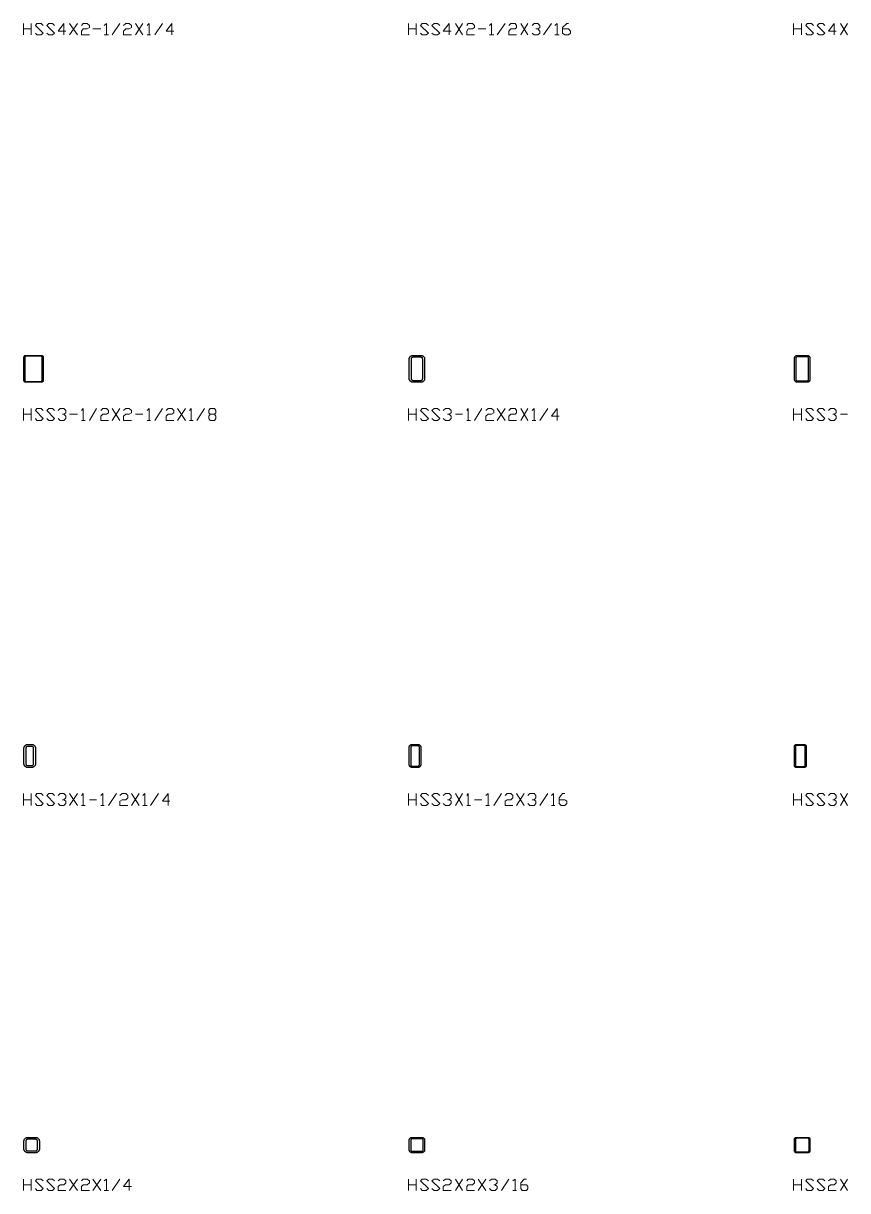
# Model space of a CAD drawing. Header units: inches. Extents: x 0 to 975, y -1305 to 34.
# Drawn here: x 749.9 to 856.9, y -1254.9 to -1103.4 of the extents above; entities that cross this region are included whole.
import ezdxf

# ---------------------------------------------------------------- set-up
doc = ezdxf.new("R2010")
doc.units = ezdxf.units.IN
doc.header["$MEASUREMENT"] = 0
doc.layers.add('AISC_STEEL', color=7, linetype='Continuous')

msp = doc.modelspace()

# ---------------------------------------------------------------- linework, layer by layer
at = {"color": 3, "lineweight": 0}
for p, q in [((749.92, -1104.88), (749.92, -1103.41)), ((749.92, -1104.14), (750.94, -1104.14)), ((750.94, -1103.41), (750.94, -1104.88)), ((755.92, -1103.41), (756.93, -1104.88)), ((755.92, -1104.88), (756.93, -1103.41)), ((758.96, -1104.14), (759.97, -1104.14)), ((761.45, -1104.88), (762.46, -1103.41)), ((764.49, -1103.41), (765.41, -1104.88)), ((764.49, -1104.88), (765.41, -1103.41)), ((766.98, -1104.88), (768, -1103.41)), ((799.9, -1104.88), (799.9, -1103.41)), ((799.9, -1104.14), (800.92, -1104.14)), ((800.92, -1103.41), (800.92, -1104.88)), ((805.99, -1103.41), (806.91, -1104.88)), ((805.99, -1104.88), (806.91, -1103.41)), ((808.94, -1104.14), (809.95, -1104.14)), ((811.43, -1104.88), (812.44, -1103.41)), ((814.47, -1103.41), (815.4, -1104.88)), ((814.47, -1104.88), (815.4, -1103.41)), ((817.42, -1104.88), (818.44, -1103.41)), ((849.88, -1104.88), (849.88, -1103.41)), ((849.88, -1104.14), (850.9, -1104.14)), ((850.9, -1103.41), (850.9, -1104.88)), ((855.97, -1103.41), (856.89, -1104.88)), ((855.97, -1104.88), (856.89, -1103.41)), ((760.43, -1104.88), (760.99, -1104.88)), ((765.97, -1104.88), (766.43, -1104.88)), ((810.42, -1104.88), (810.97, -1104.88)), ((818.9, -1104.88), (819.45, -1104.88)), ((749.92, -1154.96), (749.92, -1153.39)), ((749.92, -1154.13), (750.94, -1154.13)), ((750.94, -1153.39), (750.94, -1154.96)), ((755.92, -1154.13), (756.93, -1154.13)), ((758.5, -1154.96), (759.42, -1153.39)), ((761.45, -1153.39), (762.46, -1154.96)), ((761.45, -1154.96), (762.46, -1153.39)), ((764.49, -1154.13), (765.41, -1154.13)), ((766.98, -1154.96), (768, -1153.39)), ((769.93, -1153.39), (770.95, -1154.96)), ((769.93, -1154.96), (770.95, -1153.39)), ((772.42, -1154.96), (773.44, -1153.39)), ((799.9, -1154.96), (799.9, -1153.39)), ((799.9, -1154.13), (800.92, -1154.13)), ((800.92, -1153.39), (800.92, -1154.96)), ((805.99, -1154.13), (806.91, -1154.13)), ((808.48, -1154.96), (809.4, -1153.39)), ((811.43, -1153.39), (812.44, -1154.96)), ((811.43, -1154.96), (812.44, -1153.39)), ((814.47, -1153.39), (815.4, -1154.96)), ((814.47, -1154.96), (815.4, -1153.39)), ((816.96, -1154.96), (817.98, -1153.39)), ((849.88, -1154.96), (849.88, -1153.39)), ((849.88, -1154.13), (850.9, -1154.13)), ((850.9, -1153.39), (850.9, -1154.96)), ((855.97, -1154.13), (856.89, -1154.13)), ((757.48, -1154.96), (757.94, -1154.96)), ((765.97, -1154.96), (766.43, -1154.96)), ((771.5, -1154.96), (771.96, -1154.96)), ((807.47, -1154.96), (807.93, -1154.96)), ((815.95, -1154.96), (816.41, -1154.96)), ((749.92, -1204.94), (749.92, -1203.37)), ((749.92, -1204.2), (750.94, -1204.2)), ((750.94, -1203.37), (750.94, -1204.94)), ((755.92, -1203.37), (756.93, -1204.94)), ((755.92, -1204.94), (756.93, -1203.37)), ((758.5, -1204.2), (759.42, -1204.2)), ((760.99, -1204.94), (762, -1203.37)), ((763.94, -1203.37), (764.95, -1204.94)), ((763.94, -1204.94), (764.95, -1203.37)), ((766.43, -1204.94), (767.44, -1203.37)), ((799.9, -1204.94), (799.9, -1203.37)), ((799.9, -1204.2), (800.92, -1204.2)), ((800.92, -1203.37), (800.92, -1204.94)), ((805.99, -1203.37), (806.91, -1204.94)), ((805.99, -1204.94), (806.91, -1203.37)), ((808.48, -1204.2), (809.4, -1204.2)), ((810.97, -1204.94), (811.98, -1203.37)), ((813.92, -1203.37), (814.93, -1204.94)), ((813.92, -1204.94), (814.93, -1203.37)), ((816.96, -1204.94), (817.98, -1203.37)), ((849.88, -1204.94), (849.88, -1203.37)), ((849.88, -1204.2), (850.9, -1204.2)), ((850.9, -1203.37), (850.9, -1204.94)), ((855.97, -1203.37), (856.89, -1204.94)), ((855.97, -1204.94), (856.89, -1203.37)), ((757.48, -1204.94), (757.94, -1204.94)), ((759.97, -1204.94), (760.43, -1204.94)), ((765.41, -1204.94), (765.97, -1204.94)), ((807.47, -1204.94), (807.93, -1204.94)), ((809.95, -1204.94), (810.42, -1204.94)), ((818.44, -1204.94), (818.9, -1204.94)), ((749.92, -1254.92), (749.92, -1253.44)), ((749.92, -1254.18), (750.94, -1254.18)), ((750.94, -1253.44), (750.94, -1254.92)), ((755.92, -1253.44), (756.93, -1254.92)), ((755.92, -1254.92), (756.93, -1253.44)), ((758.96, -1253.44), (759.97, -1254.92)), ((758.96, -1254.92), (759.97, -1253.44)), ((761.45, -1254.92), (762.46, -1253.44)), ((799.9, -1254.92), (799.9, -1253.44)), ((799.9, -1254.18), (800.92, -1254.18)), ((800.92, -1253.44), (800.92, -1254.92)), ((805.99, -1253.44), (806.91, -1254.92)), ((805.99, -1254.92), (806.91, -1253.44)), ((808.94, -1253.44), (809.95, -1254.92)), ((808.94, -1254.92), (809.95, -1253.44)), ((811.98, -1254.92), (812.91, -1253.44)), ((849.88, -1254.92), (849.88, -1253.44)), ((849.88, -1254.18), (850.9, -1254.18)), ((850.9, -1253.44), (850.9, -1254.92)), ((855.97, -1253.44), (856.89, -1254.92)), ((855.97, -1254.92), (856.89, -1253.44)), ((760.43, -1254.92), (760.99, -1254.92)), ((813.46, -1254.92), (813.92, -1254.92))]:
    msp.add_line(p, q, dxfattribs=at)
for points in [[(751.49, -1104.7), (751.67, -1104.88), (752.23, -1104.88), (752.5, -1104.7), (751.49, -1103.68), (751.67, -1103.41), (752.23, -1103.41), (752.5, -1103.68)], [(752.97, -1104.7), (753.24, -1104.88), (753.7, -1104.88), (753.98, -1104.7), (752.97, -1103.68), (753.24, -1103.41), (753.7, -1103.41), (753.98, -1103.68)], [(755.45, -1104.42), (754.44, -1104.42), (755.18, -1103.41), (755.18, -1104.88)], [(757.48, -1103.68), (757.67, -1103.41), (758.22, -1103.41), (758.5, -1103.68), (758.5, -1103.96), (758.22, -1104.14), (757.67, -1104.14), (757.48, -1104.42), (757.48, -1104.88), (758.5, -1104.88)], [(760.43, -1103.68), (760.71, -1103.41), (760.71, -1104.88)], [(762.92, -1103.68), (763.2, -1103.41), (763.66, -1103.41), (763.94, -1103.68), (763.94, -1103.96), (763.66, -1104.14), (763.2, -1104.14), (762.92, -1104.42), (762.92, -1104.88), (763.94, -1104.88)], [(765.97, -1103.68), (766.24, -1103.41), (766.24, -1104.88)], [(769.47, -1104.42), (768.46, -1104.42), (769.2, -1103.41), (769.2, -1104.88)], [(801.47, -1104.7), (801.66, -1104.88), (802.21, -1104.88), (802.49, -1104.7), (801.47, -1103.68), (801.66, -1103.41), (802.21, -1103.41), (802.49, -1103.68)], [(802.95, -1104.7), (803.22, -1104.88), (803.68, -1104.88), (803.96, -1104.7), (802.95, -1103.68), (803.22, -1103.41), (803.68, -1103.41), (803.96, -1103.68)], [(805.44, -1104.42), (804.42, -1104.42), (805.16, -1103.41), (805.16, -1104.88)], [(807.47, -1103.68), (807.65, -1103.41), (808.2, -1103.41), (808.48, -1103.68), (808.48, -1103.96), (808.2, -1104.14), (807.65, -1104.14), (807.47, -1104.42), (807.47, -1104.88), (808.48, -1104.88)], [(810.42, -1103.68), (810.69, -1103.41), (810.69, -1104.88)], [(812.91, -1103.68), (813.18, -1103.41), (813.74, -1103.41), (813.92, -1103.68), (813.92, -1103.96), (813.74, -1104.14), (813.18, -1104.14), (812.91, -1104.42), (812.91, -1104.88), (813.92, -1104.88)], [(815.95, -1103.68), (816.23, -1103.41), (816.69, -1103.41), (816.96, -1103.68), (816.96, -1103.96), (816.69, -1104.14), (816.41, -1104.14)], [(816.69, -1104.14), (816.96, -1104.42), (816.96, -1104.7), (816.69, -1104.88), (816.23, -1104.88), (815.95, -1104.7)], [(818.9, -1103.68), (819.18, -1103.41), (819.18, -1104.88)], [(819.91, -1104.14), (820.65, -1104.14), (820.93, -1104.42), (820.93, -1104.7), (820.65, -1104.88), (820.19, -1104.88), (819.91, -1104.7), (819.91, -1103.96), (820.47, -1103.41), (820.65, -1103.41)], [(851.45, -1104.7), (851.64, -1104.88), (852.19, -1104.88), (852.47, -1104.7), (851.45, -1103.68), (851.64, -1103.41), (852.19, -1103.41), (852.47, -1103.68)], [(852.93, -1104.7), (853.2, -1104.88), (853.67, -1104.88), (853.94, -1104.7), (852.93, -1103.68), (853.2, -1103.41), (853.67, -1103.41), (853.94, -1103.68)], [(855.42, -1104.42), (854.4, -1104.42), (855.14, -1103.41), (855.14, -1104.88)], [(751.49, -1154.68), (751.67, -1154.96), (752.23, -1154.96), (752.5, -1154.68), (751.49, -1153.67), (751.67, -1153.39), (752.23, -1153.39), (752.5, -1153.67)], [(752.97, -1154.68), (753.24, -1154.96), (753.7, -1154.96), (753.98, -1154.68), (752.97, -1153.67), (753.24, -1153.39), (753.7, -1153.39), (753.98, -1153.67)], [(754.44, -1153.67), (754.72, -1153.39), (755.18, -1153.39), (755.45, -1153.67), (755.45, -1153.94), (755.18, -1154.13), (754.99, -1154.13)], [(755.18, -1154.13), (755.45, -1154.4), (755.45, -1154.68), (755.18, -1154.96), (754.72, -1154.96), (754.44, -1154.68)], [(757.48, -1153.67), (757.67, -1153.39), (757.67, -1154.96)], [(759.97, -1153.67), (760.25, -1153.39), (760.71, -1153.39), (760.99, -1153.67), (760.99, -1153.94), (760.71, -1154.13), (760.25, -1154.13), (759.97, -1154.4), (759.97, -1154.96), (760.99, -1154.96)], [(762.92, -1153.67), (763.2, -1153.39), (763.66, -1153.39), (763.94, -1153.67), (763.94, -1153.94), (763.66, -1154.13), (763.2, -1154.13), (762.92, -1154.4), (762.92, -1154.96), (763.94, -1154.96)], [(765.97, -1153.67), (766.24, -1153.39), (766.24, -1154.96)], [(768.46, -1153.67), (768.73, -1153.39), (769.2, -1153.39), (769.47, -1153.67), (769.47, -1153.94), (769.2, -1154.13), (768.73, -1154.13), (768.46, -1154.4), (768.46, -1154.96), (769.47, -1154.96)], [(771.5, -1153.67), (771.69, -1153.39), (771.69, -1154.96)], [(774.73, -1154.13), (774.91, -1154.4), (774.91, -1154.68), (774.73, -1154.96), (774.17, -1154.96), (773.99, -1154.68), (773.99, -1154.4), (774.17, -1154.13), (774.73, -1154.13), (774.91, -1153.94), (774.91, -1153.67), (774.73, -1153.39), (774.17, -1153.39), (773.99, -1153.67), (773.99, -1153.94), (774.17, -1154.13)], [(801.47, -1154.68), (801.66, -1154.96), (802.21, -1154.96), (802.49, -1154.68), (801.47, -1153.67), (801.66, -1153.39), (802.21, -1153.39), (802.49, -1153.67)], [(802.95, -1154.68), (803.22, -1154.96), (803.68, -1154.96), (803.96, -1154.68), (802.95, -1153.67), (803.22, -1153.39), (803.68, -1153.39), (803.96, -1153.67)], [(804.42, -1153.67), (804.7, -1153.39), (805.16, -1153.39), (805.44, -1153.67), (805.44, -1153.94), (805.16, -1154.13), (804.98, -1154.13)], [(805.16, -1154.13), (805.44, -1154.4), (805.44, -1154.68), (805.16, -1154.96), (804.7, -1154.96), (804.42, -1154.68)], [(807.47, -1153.67), (807.65, -1153.39), (807.65, -1154.96)], [(809.95, -1153.67), (810.23, -1153.39), (810.69, -1153.39), (810.97, -1153.67), (810.97, -1153.94), (810.69, -1154.13), (810.23, -1154.13), (809.95, -1154.4), (809.95, -1154.96), (810.97, -1154.96)], [(812.91, -1153.67), (813.18, -1153.39), (813.74, -1153.39), (813.92, -1153.67), (813.92, -1153.94), (813.74, -1154.13), (813.18, -1154.13), (812.91, -1154.4), (812.91, -1154.96), (813.92, -1154.96)], [(815.95, -1153.67), (816.23, -1153.39), (816.23, -1154.96)], [(819.45, -1154.4), (818.44, -1154.4), (819.18, -1153.39), (819.18, -1154.96)], [(851.45, -1154.68), (851.64, -1154.96), (852.19, -1154.96), (852.47, -1154.68), (851.45, -1153.67), (851.64, -1153.39), (852.19, -1153.39), (852.47, -1153.67)], [(852.93, -1154.68), (853.2, -1154.96), (853.67, -1154.96), (853.94, -1154.68), (852.93, -1153.67), (853.2, -1153.39), (853.67, -1153.39), (853.94, -1153.67)], [(854.4, -1153.67), (854.68, -1153.39), (855.14, -1153.39), (855.42, -1153.67), (855.42, -1153.94), (855.14, -1154.13), (854.96, -1154.13)], [(855.14, -1154.13), (855.42, -1154.4), (855.42, -1154.68), (855.14, -1154.96), (854.68, -1154.96), (854.4, -1154.68)], [(751.49, -1204.66), (751.67, -1204.94), (752.23, -1204.94), (752.5, -1204.66), (751.49, -1203.65), (751.67, -1203.37), (752.23, -1203.37), (752.5, -1203.65)], [(752.97, -1204.66), (753.24, -1204.94), (753.7, -1204.94), (753.98, -1204.66), (752.97, -1203.65), (753.24, -1203.37), (753.7, -1203.37), (753.98, -1203.65)], [(754.44, -1203.65), (754.72, -1203.37), (755.18, -1203.37), (755.45, -1203.65), (755.45, -1203.92), (755.18, -1204.2), (754.99, -1204.2)], [(755.18, -1204.2), (755.45, -1204.38), (755.45, -1204.66), (755.18, -1204.94), (754.72, -1204.94), (754.44, -1204.66)], [(757.48, -1203.65), (757.67, -1203.37), (757.67, -1204.94)], [(759.97, -1203.65), (760.25, -1203.37), (760.25, -1204.94)], [(762.46, -1203.65), (762.74, -1203.37), (763.2, -1203.37), (763.48, -1203.65), (763.48, -1203.92), (763.2, -1204.2), (762.74, -1204.2), (762.46, -1204.38), (762.46, -1204.94), (763.48, -1204.94)], [(765.41, -1203.65), (765.69, -1203.37), (765.69, -1204.94)], [(768.92, -1204.38), (768, -1204.38), (768.73, -1203.37), (768.73, -1204.94)], [(801.47, -1204.66), (801.66, -1204.94), (802.21, -1204.94), (802.49, -1204.66), (801.47, -1203.65), (801.66, -1203.37), (802.21, -1203.37), (802.49, -1203.65)], [(802.95, -1204.66), (803.22, -1204.94), (803.68, -1204.94), (803.96, -1204.66), (802.95, -1203.65), (803.22, -1203.37), (803.68, -1203.37), (803.96, -1203.65)], [(804.42, -1203.65), (804.7, -1203.37), (805.16, -1203.37), (805.44, -1203.65), (805.44, -1203.92), (805.16, -1204.2), (804.98, -1204.2)], [(805.16, -1204.2), (805.44, -1204.38), (805.44, -1204.66), (805.16, -1204.94), (804.7, -1204.94), (804.42, -1204.66)], [(807.47, -1203.65), (807.65, -1203.37), (807.65, -1204.94)], [(809.95, -1203.65), (810.23, -1203.37), (810.23, -1204.94)], [(812.44, -1203.65), (812.72, -1203.37), (813.18, -1203.37), (813.46, -1203.65), (813.46, -1203.92), (813.18, -1204.2), (812.72, -1204.2), (812.44, -1204.38), (812.44, -1204.94), (813.46, -1204.94)], [(815.4, -1203.65), (815.67, -1203.37), (816.23, -1203.37), (816.41, -1203.65), (816.41, -1203.92), (816.23, -1204.2), (815.95, -1204.2)], [(816.23, -1204.2), (816.41, -1204.38), (816.41, -1204.66), (816.23, -1204.94), (815.67, -1204.94), (815.4, -1204.66)], [(818.44, -1203.65), (818.72, -1203.37), (818.72, -1204.94)], [(819.45, -1204.2), (820.19, -1204.2), (820.47, -1204.38), (820.47, -1204.66), (820.19, -1204.94), (819.73, -1204.94), (819.45, -1204.66), (819.45, -1203.92), (819.91, -1203.37), (820.19, -1203.37)], [(851.45, -1204.66), (851.64, -1204.94), (852.19, -1204.94), (852.47, -1204.66), (851.45, -1203.65), (851.64, -1203.37), (852.19, -1203.37), (852.47, -1203.65)], [(852.93, -1204.66), (853.2, -1204.94), (853.67, -1204.94), (853.94, -1204.66), (852.93, -1203.65), (853.2, -1203.37), (853.67, -1203.37), (853.94, -1203.65)], [(854.4, -1203.65), (854.68, -1203.37), (855.14, -1203.37), (855.42, -1203.65), (855.42, -1203.92), (855.14, -1204.2), (854.96, -1204.2)], [(855.14, -1204.2), (855.42, -1204.38), (855.42, -1204.66), (855.14, -1204.94), (854.68, -1204.94), (854.4, -1204.66)], [(751.49, -1254.64), (751.67, -1254.92), (752.23, -1254.92), (752.5, -1254.64), (751.49, -1253.63), (751.67, -1253.44), (752.23, -1253.44), (752.5, -1253.63)], [(752.97, -1254.64), (753.24, -1254.92), (753.7, -1254.92), (753.98, -1254.64), (752.97, -1253.63), (753.24, -1253.44), (753.7, -1253.44), (753.98, -1253.63)], [(754.44, -1253.63), (754.72, -1253.44), (755.18, -1253.44), (755.45, -1253.63), (755.45, -1253.9), (755.18, -1254.18), (754.72, -1254.18), (754.44, -1254.37), (754.44, -1254.92), (755.45, -1254.92)], [(757.48, -1253.63), (757.67, -1253.44), (758.22, -1253.44), (758.5, -1253.63), (758.5, -1253.9), (758.22, -1254.18), (757.67, -1254.18), (757.48, -1254.37), (757.48, -1254.92), (758.5, -1254.92)], [(760.43, -1253.63), (760.71, -1253.44), (760.71, -1254.92)], [(763.94, -1254.37), (762.92, -1254.37), (763.66, -1253.44), (763.66, -1254.92)], [(801.47, -1254.64), (801.66, -1254.92), (802.21, -1254.92), (802.49, -1254.64), (801.47, -1253.63), (801.66, -1253.44), (802.21, -1253.44), (802.49, -1253.63)], [(802.95, -1254.64), (803.22, -1254.92), (803.68, -1254.92), (803.96, -1254.64), (802.95, -1253.63), (803.22, -1253.44), (803.68, -1253.44), (803.96, -1253.63)], [(804.42, -1253.63), (804.7, -1253.44), (805.16, -1253.44), (805.44, -1253.63), (805.44, -1253.9), (805.16, -1254.18), (804.7, -1254.18), (804.42, -1254.37), (804.42, -1254.92), (805.44, -1254.92)], [(807.47, -1253.63), (807.65, -1253.44), (808.2, -1253.44), (808.48, -1253.63), (808.48, -1253.9), (808.2, -1254.18), (807.65, -1254.18), (807.47, -1254.37), (807.47, -1254.92), (808.48, -1254.92)], [(810.42, -1253.63), (810.69, -1253.44), (811.15, -1253.44), (811.43, -1253.63), (811.43, -1253.9), (811.15, -1254.18), (810.97, -1254.18)], [(811.15, -1254.18), (811.43, -1254.37), (811.43, -1254.64), (811.15, -1254.92), (810.69, -1254.92), (810.42, -1254.64)], [(813.46, -1253.63), (813.74, -1253.44), (813.74, -1254.92)], [(814.47, -1254.18), (815.21, -1254.18), (815.4, -1254.37), (815.4, -1254.64), (815.21, -1254.92), (814.66, -1254.92), (814.47, -1254.64), (814.47, -1253.9), (814.93, -1253.44), (815.21, -1253.44)], [(851.45, -1254.64), (851.64, -1254.92), (852.19, -1254.92), (852.47, -1254.64), (851.45, -1253.63), (851.64, -1253.44), (852.19, -1253.44), (852.47, -1253.63)], [(852.93, -1254.64), (853.2, -1254.92), (853.67, -1254.92), (853.94, -1254.64), (852.93, -1253.63), (853.2, -1253.44), (853.67, -1253.44), (853.94, -1253.63)], [(854.4, -1253.63), (854.68, -1253.44), (855.14, -1253.44), (855.42, -1253.63), (855.42, -1253.9), (855.14, -1254.18), (854.68, -1254.18), (854.4, -1254.37), (854.4, -1254.92), (855.42, -1254.92)]]:
    msp.add_lwpolyline(points, dxfattribs=at)
at = {"layer": 'AISC_STEEL'}
for points in [[(752.25, -1146.5), (752.28, -1146.5), (752.31, -1146.51), (752.33, -1146.51), (752.36, -1146.52), (752.38, -1146.54), (752.41, -1146.55), (752.43, -1146.57), (752.45, -1146.59), (752.46, -1146.62), (752.48, -1146.64), (752.49, -1146.67), (752.49, -1146.69), (752.5, -1146.72), (752.5, -1146.75), (752.5, -1149.75), (752.5, -1149.78), (752.49, -1149.81), (752.49, -1149.83), (752.48, -1149.86), (752.46, -1149.88), (752.45, -1149.91), (752.43, -1149.93), (752.41, -1149.95), (752.38, -1149.96), (752.36, -1149.98), (752.33, -1149.99), (752.31, -1149.99), (752.28, -1150), (752.25, -1150), (750.25, -1150), (750.22, -1150), (750.19, -1149.99), (750.17, -1149.99), (750.14, -1149.98), (750.12, -1149.96), (750.09, -1149.95), (750.07, -1149.93), (750.05, -1149.91), (750.04, -1149.88), (750.02, -1149.86), (750.01, -1149.83), (750.01, -1149.81), (750, -1149.78), (750, -1149.75), (750, -1146.75), (750, -1146.72), (750.01, -1146.69), (750.01, -1146.67), (750.02, -1146.64), (750.04, -1146.62), (750.05, -1146.59), (750.07, -1146.57), (750.09, -1146.55), (750.12, -1146.54), (750.14, -1146.52), (750.17, -1146.51), (750.19, -1146.51), (750.22, -1146.5), (750.25, -1146.5)], [(750.25, -1146.62), (750.23, -1146.63), (750.22, -1146.63), (750.2, -1146.63), (750.19, -1146.64), (750.17, -1146.65), (750.16, -1146.66), (750.15, -1146.67), (750.14, -1146.69), (750.13, -1146.7), (750.13, -1146.72), (750.13, -1146.73), (750.12, -1146.75), (750.12, -1149.75), (750.13, -1149.77), (750.13, -1149.78), (750.13, -1149.8), (750.14, -1149.81), (750.15, -1149.83), (750.16, -1149.84), (750.17, -1149.85), (750.19, -1149.86), (750.2, -1149.87), (750.22, -1149.87), (750.23, -1149.87), (750.25, -1149.88), (752.25, -1149.88), (752.27, -1149.87), (752.28, -1149.87), (752.3, -1149.87), (752.31, -1149.86), (752.33, -1149.85), (752.34, -1149.84), (752.35, -1149.83), (752.36, -1149.81), (752.37, -1149.8), (752.37, -1149.78), (752.37, -1149.77), (752.38, -1149.75), (752.38, -1146.75), (752.37, -1146.73), (752.37, -1146.72), (752.37, -1146.7), (752.36, -1146.69), (752.35, -1146.67), (752.34, -1146.66), (752.33, -1146.65), (752.31, -1146.64), (752.3, -1146.63), (752.28, -1146.63), (752.27, -1146.63), (752.25, -1146.62)], [(801.5, -1146.5), (801.53, -1146.5), (801.56, -1146.5), (801.59, -1146.51), (801.62, -1146.51), (801.64, -1146.52), (801.67, -1146.53), (801.7, -1146.54), (801.72, -1146.55), (801.75, -1146.57), (801.77, -1146.58), (801.8, -1146.6), (801.82, -1146.62), (801.84, -1146.64), (801.86, -1146.66), (801.88, -1146.68), (801.9, -1146.7), (801.92, -1146.73), (801.93, -1146.75), (801.95, -1146.78), (801.96, -1146.8), (801.97, -1146.83), (801.98, -1146.86), (801.99, -1146.88), (801.99, -1146.91), (802, -1146.94), (802, -1146.97), (802, -1147), (802, -1149.5), (802, -1149.53), (802, -1149.56), (801.99, -1149.59), (801.99, -1149.62), (801.98, -1149.64), (801.97, -1149.67), (801.96, -1149.7), (801.95, -1149.72), (801.93, -1149.75), (801.92, -1149.77), (801.9, -1149.8), (801.88, -1149.82), (801.86, -1149.84), (801.84, -1149.86), (801.82, -1149.88), (801.8, -1149.9), (801.77, -1149.92), (801.75, -1149.93), (801.72, -1149.95), (801.7, -1149.96), (801.67, -1149.97), (801.64, -1149.98), (801.62, -1149.99), (801.59, -1149.99), (801.56, -1150), (801.53, -1150), (801.5, -1150), (800.5, -1150), (800.47, -1150), (800.44, -1150), (800.41, -1149.99), (800.38, -1149.99), (800.36, -1149.98), (800.33, -1149.97), (800.3, -1149.96), (800.28, -1149.95), (800.25, -1149.93), (800.23, -1149.92), (800.2, -1149.9), (800.18, -1149.88), (800.16, -1149.86), (800.14, -1149.84), (800.12, -1149.82), (800.1, -1149.8), (800.08, -1149.77), (800.07, -1149.75), (800.05, -1149.72), (800.04, -1149.7), (800.03, -1149.67), (800.02, -1149.64), (800.01, -1149.62), (800.01, -1149.59), (800, -1149.56), (800, -1149.53), (800, -1149.5), (800, -1147), (800, -1146.97), (800, -1146.94), (800.01, -1146.91), (800.01, -1146.88), (800.02, -1146.86), (800.03, -1146.83), (800.04, -1146.8), (800.05, -1146.78), (800.07, -1146.75), (800.08, -1146.73), (800.1, -1146.7), (800.12, -1146.68), (800.14, -1146.66), (800.16, -1146.64), (800.18, -1146.62), (800.2, -1146.6), (800.23, -1146.58), (800.25, -1146.57), (800.28, -1146.55), (800.3, -1146.54), (800.33, -1146.53), (800.36, -1146.52), (800.38, -1146.51), (800.41, -1146.51), (800.44, -1146.5), (800.47, -1146.5), (800.5, -1146.5)], [(800.5, -1146.75), (800.47, -1146.75), (800.44, -1146.76), (800.42, -1146.76), (800.39, -1146.77), (800.37, -1146.79), (800.34, -1146.8), (800.32, -1146.82), (800.3, -1146.84), (800.29, -1146.87), (800.27, -1146.89), (800.26, -1146.92), (800.26, -1146.94), (800.25, -1146.97), (800.25, -1147), (800.25, -1149.5), (800.25, -1149.53), (800.26, -1149.56), (800.26, -1149.58), (800.27, -1149.61), (800.29, -1149.63), (800.3, -1149.66), (800.32, -1149.68), (800.34, -1149.7), (800.37, -1149.71), (800.39, -1149.73), (800.42, -1149.74), (800.44, -1149.74), (800.47, -1149.75), (800.5, -1149.75), (801.5, -1149.75), (801.53, -1149.75), (801.56, -1149.74), (801.58, -1149.74), (801.61, -1149.73), (801.63, -1149.71), (801.66, -1149.7), (801.68, -1149.68), (801.7, -1149.66), (801.71, -1149.63), (801.73, -1149.61), (801.74, -1149.58), (801.74, -1149.56), (801.75, -1149.53), (801.75, -1149.5), (801.75, -1147), (801.75, -1146.97), (801.74, -1146.94), (801.74, -1146.92), (801.73, -1146.89), (801.71, -1146.87), (801.7, -1146.84), (801.68, -1146.82), (801.66, -1146.8), (801.63, -1146.79), (801.61, -1146.77), (801.58, -1146.76), (801.56, -1146.76), (801.53, -1146.75), (801.5, -1146.75)], [(851.62, -1146.5), (851.65, -1146.5), (851.68, -1146.5), (851.71, -1146.51), (851.74, -1146.52), (851.77, -1146.53), (851.8, -1146.54), (851.82, -1146.56), (851.85, -1146.57), (851.87, -1146.59), (851.89, -1146.61), (851.91, -1146.63), (851.93, -1146.65), (851.94, -1146.68), (851.96, -1146.7), (851.97, -1146.73), (851.98, -1146.76), (851.99, -1146.79), (852, -1146.82), (852, -1146.85), (852, -1146.88), (852, -1149.62), (852, -1149.65), (852, -1149.68), (851.99, -1149.71), (851.98, -1149.74), (851.97, -1149.77), (851.96, -1149.8), (851.94, -1149.82), (851.93, -1149.85), (851.91, -1149.87), (851.89, -1149.89), (851.87, -1149.91), (851.85, -1149.93), (851.82, -1149.94), (851.8, -1149.96), (851.77, -1149.97), (851.74, -1149.98), (851.71, -1149.99), (851.68, -1150), (851.65, -1150), (851.62, -1150), (850.38, -1150), (850.35, -1150), (850.32, -1150), (850.29, -1149.99), (850.26, -1149.98), (850.23, -1149.97), (850.2, -1149.96), (850.18, -1149.94), (850.15, -1149.93), (850.13, -1149.91), (850.11, -1149.89), (850.09, -1149.87), (850.07, -1149.85), (850.06, -1149.82), (850.04, -1149.8), (850.03, -1149.77), (850.02, -1149.74), (850.01, -1149.71), (850, -1149.68), (850, -1149.65), (850, -1149.62), (850, -1146.88), (850, -1146.85), (850, -1146.82), (850.01, -1146.79), (850.02, -1146.76), (850.03, -1146.73), (850.04, -1146.7), (850.06, -1146.68), (850.07, -1146.65), (850.09, -1146.63), (850.11, -1146.61), (850.13, -1146.59), (850.15, -1146.57), (850.18, -1146.56), (850.2, -1146.54), (850.23, -1146.53), (850.26, -1146.52), (850.29, -1146.51), (850.32, -1146.5), (850.35, -1146.5), (850.38, -1146.5)], [(850.38, -1146.69), (850.35, -1146.69), (850.33, -1146.69), (850.3, -1146.7), (850.28, -1146.71), (850.26, -1146.73), (850.24, -1146.74), (850.23, -1146.76), (850.21, -1146.78), (850.2, -1146.8), (850.19, -1146.83), (850.19, -1146.85), (850.19, -1146.88), (850.19, -1149.62), (850.19, -1149.65), (850.19, -1149.67), (850.2, -1149.7), (850.21, -1149.72), (850.23, -1149.74), (850.24, -1149.76), (850.26, -1149.77), (850.28, -1149.79), (850.3, -1149.8), (850.33, -1149.81), (850.35, -1149.81), (850.38, -1149.81), (851.62, -1149.81), (851.65, -1149.81), (851.67, -1149.81), (851.7, -1149.8), (851.72, -1149.79), (851.74, -1149.77), (851.76, -1149.76), (851.77, -1149.74), (851.79, -1149.72), (851.8, -1149.7), (851.81, -1149.67), (851.81, -1149.65), (851.81, -1149.62), (851.81, -1146.88), (851.81, -1146.85), (851.81, -1146.83), (851.8, -1146.8), (851.79, -1146.78), (851.77, -1146.76), (851.76, -1146.74), (851.74, -1146.73), (851.72, -1146.71), (851.7, -1146.7), (851.67, -1146.69), (851.65, -1146.69), (851.62, -1146.69)], [(751, -1197), (751.03, -1197), (751.06, -1197), (751.09, -1197.01), (751.12, -1197.01), (751.14, -1197.02), (751.17, -1197.03), (751.2, -1197.04), (751.22, -1197.05), (751.25, -1197.07), (751.27, -1197.08), (751.3, -1197.1), (751.32, -1197.12), (751.34, -1197.14), (751.36, -1197.16), (751.38, -1197.18), (751.4, -1197.2), (751.42, -1197.23), (751.43, -1197.25), (751.45, -1197.28), (751.46, -1197.3), (751.47, -1197.33), (751.48, -1197.36), (751.49, -1197.38), (751.49, -1197.41), (751.5, -1197.44), (751.5, -1197.47), (751.5, -1197.5), (751.5, -1199.5), (751.5, -1199.53), (751.5, -1199.56), (751.49, -1199.59), (751.49, -1199.62), (751.48, -1199.64), (751.47, -1199.67), (751.46, -1199.7), (751.45, -1199.72), (751.43, -1199.75), (751.42, -1199.77), (751.4, -1199.8), (751.38, -1199.82), (751.36, -1199.84), (751.34, -1199.86), (751.32, -1199.88), (751.3, -1199.9), (751.27, -1199.92), (751.25, -1199.93), (751.22, -1199.95), (751.2, -1199.96), (751.17, -1199.97), (751.14, -1199.98), (751.12, -1199.99), (751.09, -1199.99), (751.06, -1200), (751.03, -1200), (751, -1200), (750.5, -1200), (750.47, -1200), (750.44, -1200), (750.41, -1199.99), (750.38, -1199.99), (750.36, -1199.98), (750.33, -1199.97), (750.3, -1199.96), (750.28, -1199.95), (750.25, -1199.93), (750.23, -1199.92), (750.2, -1199.9), (750.18, -1199.88), (750.16, -1199.86), (750.14, -1199.84), (750.12, -1199.82), (750.1, -1199.8), (750.08, -1199.77), (750.07, -1199.75), (750.05, -1199.72), (750.04, -1199.7), (750.03, -1199.67), (750.02, -1199.64), (750.01, -1199.62), (750.01, -1199.59), (750, -1199.56), (750, -1199.53), (750, -1199.5), (750, -1197.5), (750, -1197.47), (750, -1197.44), (750.01, -1197.41), (750.01, -1197.38), (750.02, -1197.36), (750.03, -1197.33), (750.04, -1197.3), (750.05, -1197.28), (750.07, -1197.25), (750.08, -1197.23), (750.1, -1197.2), (750.12, -1197.18), (750.14, -1197.16), (750.16, -1197.14), (750.18, -1197.12), (750.2, -1197.1), (750.23, -1197.08), (750.25, -1197.07), (750.28, -1197.05), (750.3, -1197.04), (750.33, -1197.03), (750.36, -1197.02), (750.38, -1197.01), (750.41, -1197.01), (750.44, -1197), (750.47, -1197), (750.5, -1197)], [(750.5, -1197.25), (750.47, -1197.25), (750.44, -1197.26), (750.42, -1197.26), (750.39, -1197.27), (750.37, -1197.29), (750.34, -1197.3), (750.32, -1197.32), (750.3, -1197.34), (750.29, -1197.37), (750.27, -1197.39), (750.26, -1197.42), (750.26, -1197.44), (750.25, -1197.47), (750.25, -1197.5), (750.25, -1199.5), (750.25, -1199.53), (750.26, -1199.56), (750.26, -1199.58), (750.27, -1199.61), (750.29, -1199.63), (750.3, -1199.66), (750.32, -1199.68), (750.34, -1199.7), (750.37, -1199.71), (750.39, -1199.73), (750.42, -1199.74), (750.44, -1199.74), (750.47, -1199.75), (750.5, -1199.75), (751, -1199.75), (751.03, -1199.75), (751.06, -1199.74), (751.08, -1199.74), (751.11, -1199.73), (751.13, -1199.71), (751.16, -1199.7), (751.18, -1199.68), (751.2, -1199.66), (751.21, -1199.63), (751.23, -1199.61), (751.24, -1199.58), (751.24, -1199.56), (751.25, -1199.53), (751.25, -1199.5), (751.25, -1197.5), (751.25, -1197.47), (751.24, -1197.44), (751.24, -1197.42), (751.23, -1197.39), (751.21, -1197.37), (751.2, -1197.34), (751.18, -1197.32), (751.16, -1197.3), (751.13, -1197.29), (751.11, -1197.27), (751.08, -1197.26), (751.06, -1197.26), (751.03, -1197.25), (751, -1197.25)], [(801.12, -1197), (801.15, -1197), (801.18, -1197), (801.21, -1197.01), (801.24, -1197.02), (801.27, -1197.03), (801.3, -1197.04), (801.32, -1197.06), (801.35, -1197.07), (801.37, -1197.09), (801.39, -1197.11), (801.41, -1197.13), (801.43, -1197.15), (801.44, -1197.18), (801.46, -1197.2), (801.47, -1197.23), (801.48, -1197.26), (801.49, -1197.29), (801.5, -1197.32), (801.5, -1197.35), (801.5, -1197.38), (801.5, -1199.62), (801.5, -1199.65), (801.5, -1199.68), (801.49, -1199.71), (801.48, -1199.74), (801.47, -1199.77), (801.46, -1199.8), (801.44, -1199.82), (801.43, -1199.85), (801.41, -1199.87), (801.39, -1199.89), (801.37, -1199.91), (801.35, -1199.93), (801.32, -1199.94), (801.3, -1199.96), (801.27, -1199.97), (801.24, -1199.98), (801.21, -1199.99), (801.18, -1200), (801.15, -1200), (801.12, -1200), (800.38, -1200), (800.35, -1200), (800.32, -1200), (800.29, -1199.99), (800.26, -1199.98), (800.23, -1199.97), (800.2, -1199.96), (800.18, -1199.94), (800.15, -1199.93), (800.13, -1199.91), (800.11, -1199.89), (800.09, -1199.87), (800.07, -1199.85), (800.06, -1199.82), (800.04, -1199.8), (800.03, -1199.77), (800.02, -1199.74), (800.01, -1199.71), (800, -1199.68), (800, -1199.65), (800, -1199.62), (800, -1197.38), (800, -1197.35), (800, -1197.32), (800.01, -1197.29), (800.02, -1197.26), (800.03, -1197.23), (800.04, -1197.2), (800.06, -1197.18), (800.07, -1197.15), (800.09, -1197.13), (800.11, -1197.11), (800.13, -1197.09), (800.15, -1197.07), (800.18, -1197.06), (800.2, -1197.04), (800.23, -1197.03), (800.26, -1197.02), (800.29, -1197.01), (800.32, -1197), (800.35, -1197), (800.38, -1197)], [(800.38, -1197.19), (800.35, -1197.19), (800.33, -1197.19), (800.3, -1197.2), (800.28, -1197.21), (800.26, -1197.23), (800.24, -1197.24), (800.23, -1197.26), (800.21, -1197.28), (800.2, -1197.3), (800.19, -1197.33), (800.19, -1197.35), (800.19, -1197.38), (800.19, -1199.62), (800.19, -1199.65), (800.19, -1199.67), (800.2, -1199.7), (800.21, -1199.72), (800.23, -1199.74), (800.24, -1199.76), (800.26, -1199.77), (800.28, -1199.79), (800.3, -1199.8), (800.33, -1199.81), (800.35, -1199.81), (800.38, -1199.81), (801.12, -1199.81), (801.15, -1199.81), (801.17, -1199.81), (801.2, -1199.8), (801.22, -1199.79), (801.24, -1199.77), (801.26, -1199.76), (801.27, -1199.74), (801.29, -1199.72), (801.3, -1199.7), (801.31, -1199.67), (801.31, -1199.65), (801.31, -1199.62), (801.31, -1197.38), (801.31, -1197.35), (801.31, -1197.33), (801.3, -1197.3), (801.29, -1197.28), (801.27, -1197.26), (801.26, -1197.24), (801.24, -1197.23), (801.22, -1197.21), (801.2, -1197.2), (801.17, -1197.19), (801.15, -1197.19), (801.12, -1197.19)], [(851.25, -1197), (851.28, -1197), (851.31, -1197.01), (851.33, -1197.01), (851.36, -1197.02), (851.38, -1197.04), (851.41, -1197.05), (851.43, -1197.07), (851.45, -1197.09), (851.46, -1197.12), (851.48, -1197.14), (851.49, -1197.17), (851.49, -1197.19), (851.5, -1197.22), (851.5, -1197.25), (851.5, -1199.75), (851.5, -1199.78), (851.49, -1199.81), (851.49, -1199.83), (851.48, -1199.86), (851.46, -1199.88), (851.45, -1199.91), (851.43, -1199.93), (851.41, -1199.95), (851.38, -1199.96), (851.36, -1199.98), (851.33, -1199.99), (851.31, -1199.99), (851.28, -1200), (851.25, -1200), (850.25, -1200), (850.22, -1200), (850.19, -1199.99), (850.17, -1199.99), (850.14, -1199.98), (850.12, -1199.96), (850.09, -1199.95), (850.07, -1199.93), (850.05, -1199.91), (850.04, -1199.88), (850.02, -1199.86), (850.01, -1199.83), (850.01, -1199.81), (850, -1199.78), (850, -1199.75), (850, -1197.25), (850, -1197.22), (850.01, -1197.19), (850.01, -1197.17), (850.02, -1197.14), (850.04, -1197.12), (850.05, -1197.09), (850.07, -1197.07), (850.09, -1197.05), (850.12, -1197.04), (850.14, -1197.02), (850.17, -1197.01), (850.19, -1197.01), (850.22, -1197), (850.25, -1197)], [(850.25, -1197.12), (850.23, -1197.13), (850.22, -1197.13), (850.2, -1197.13), (850.19, -1197.14), (850.17, -1197.15), (850.16, -1197.16), (850.15, -1197.17), (850.14, -1197.19), (850.13, -1197.2), (850.13, -1197.22), (850.13, -1197.23), (850.12, -1197.25), (850.12, -1199.75), (850.13, -1199.77), (850.13, -1199.78), (850.13, -1199.8), (850.14, -1199.81), (850.15, -1199.83), (850.16, -1199.84), (850.17, -1199.85), (850.19, -1199.86), (850.2, -1199.87), (850.22, -1199.87), (850.23, -1199.87), (850.25, -1199.88), (851.25, -1199.88), (851.27, -1199.87), (851.28, -1199.87), (851.3, -1199.87), (851.31, -1199.86), (851.33, -1199.85), (851.34, -1199.84), (851.35, -1199.83), (851.36, -1199.81), (851.37, -1199.8), (851.37, -1199.78), (851.37, -1199.77), (851.38, -1199.75), (851.38, -1197.25), (851.37, -1197.23), (851.37, -1197.22), (851.37, -1197.2), (851.36, -1197.19), (851.35, -1197.17), (851.34, -1197.16), (851.33, -1197.15), (851.31, -1197.14), (851.3, -1197.13), (851.28, -1197.13), (851.27, -1197.13), (851.25, -1197.12)], [(751.5, -1248), (751.53, -1248), (751.56, -1248), (751.59, -1248.01), (751.62, -1248.01), (751.64, -1248.02), (751.67, -1248.03), (751.7, -1248.04), (751.72, -1248.05), (751.75, -1248.07), (751.77, -1248.08), (751.8, -1248.1), (751.82, -1248.12), (751.84, -1248.14), (751.86, -1248.16), (751.88, -1248.18), (751.9, -1248.2), (751.92, -1248.23), (751.93, -1248.25), (751.95, -1248.28), (751.96, -1248.3), (751.97, -1248.33), (751.98, -1248.36), (751.99, -1248.38), (751.99, -1248.41), (752, -1248.44), (752, -1248.47), (752, -1248.5), (752, -1249.5), (752, -1249.53), (752, -1249.56), (751.99, -1249.59), (751.99, -1249.62), (751.98, -1249.64), (751.97, -1249.67), (751.96, -1249.7), (751.95, -1249.72), (751.93, -1249.75), (751.92, -1249.77), (751.9, -1249.8), (751.88, -1249.82), (751.86, -1249.84), (751.84, -1249.86), (751.82, -1249.88), (751.8, -1249.9), (751.77, -1249.92), (751.75, -1249.93), (751.72, -1249.95), (751.7, -1249.96), (751.67, -1249.97), (751.64, -1249.98), (751.62, -1249.99), (751.59, -1249.99), (751.56, -1250), (751.53, -1250), (751.5, -1250), (750.5, -1250), (750.47, -1250), (750.44, -1250), (750.41, -1249.99), (750.38, -1249.99), (750.36, -1249.98), (750.33, -1249.97), (750.3, -1249.96), (750.28, -1249.95), (750.25, -1249.93), (750.23, -1249.92), (750.2, -1249.9), (750.18, -1249.88), (750.16, -1249.86), (750.14, -1249.84), (750.12, -1249.82), (750.1, -1249.8), (750.08, -1249.77), (750.07, -1249.75), (750.05, -1249.72), (750.04, -1249.7), (750.03, -1249.67), (750.02, -1249.64), (750.01, -1249.62), (750.01, -1249.59), (750, -1249.56), (750, -1249.53), (750, -1249.5), (750, -1248.5), (750, -1248.47), (750, -1248.44), (750.01, -1248.41), (750.01, -1248.38), (750.02, -1248.36), (750.03, -1248.33), (750.04, -1248.3), (750.05, -1248.28), (750.07, -1248.25), (750.08, -1248.23), (750.1, -1248.2), (750.12, -1248.18), (750.14, -1248.16), (750.16, -1248.14), (750.18, -1248.12), (750.2, -1248.1), (750.23, -1248.08), (750.25, -1248.07), (750.28, -1248.05), (750.3, -1248.04), (750.33, -1248.03), (750.36, -1248.02), (750.38, -1248.01), (750.41, -1248.01), (750.44, -1248), (750.47, -1248), (750.5, -1248)], [(750.5, -1248.25), (750.47, -1248.25), (750.44, -1248.26), (750.42, -1248.26), (750.39, -1248.27), (750.37, -1248.29), (750.34, -1248.3), (750.32, -1248.32), (750.3, -1248.34), (750.29, -1248.37), (750.27, -1248.39), (750.26, -1248.42), (750.26, -1248.44), (750.25, -1248.47), (750.25, -1248.5), (750.25, -1249.5), (750.25, -1249.53), (750.26, -1249.56), (750.26, -1249.58), (750.27, -1249.61), (750.29, -1249.63), (750.3, -1249.66), (750.32, -1249.68), (750.34, -1249.7), (750.37, -1249.71), (750.39, -1249.73), (750.42, -1249.74), (750.44, -1249.74), (750.47, -1249.75), (750.5, -1249.75), (751.5, -1249.75), (751.53, -1249.75), (751.56, -1249.74), (751.58, -1249.74), (751.61, -1249.73), (751.63, -1249.71), (751.66, -1249.7), (751.68, -1249.68), (751.7, -1249.66), (751.71, -1249.63), (751.73, -1249.61), (751.74, -1249.58), (751.74, -1249.56), (751.75, -1249.53), (751.75, -1249.5), (751.75, -1248.5), (751.75, -1248.47), (751.74, -1248.44), (751.74, -1248.42), (751.73, -1248.39), (751.71, -1248.37), (751.7, -1248.34), (751.68, -1248.32), (751.66, -1248.3), (751.63, -1248.29), (751.61, -1248.27), (751.58, -1248.26), (751.56, -1248.26), (751.53, -1248.25), (751.5, -1248.25)], [(801.62, -1248), (801.65, -1248), (801.68, -1248), (801.71, -1248.01), (801.74, -1248.02), (801.77, -1248.03), (801.8, -1248.04), (801.82, -1248.06), (801.85, -1248.07), (801.87, -1248.09), (801.89, -1248.11), (801.91, -1248.13), (801.93, -1248.15), (801.94, -1248.18), (801.96, -1248.2), (801.97, -1248.23), (801.98, -1248.26), (801.99, -1248.29), (802, -1248.32), (802, -1248.35), (802, -1248.38), (802, -1249.62), (802, -1249.65), (802, -1249.68), (801.99, -1249.71), (801.98, -1249.74), (801.97, -1249.77), (801.96, -1249.8), (801.94, -1249.82), (801.93, -1249.85), (801.91, -1249.87), (801.89, -1249.89), (801.87, -1249.91), (801.85, -1249.93), (801.82, -1249.94), (801.8, -1249.96), (801.77, -1249.97), (801.74, -1249.98), (801.71, -1249.99), (801.68, -1250), (801.65, -1250), (801.62, -1250), (800.38, -1250), (800.35, -1250), (800.32, -1250), (800.29, -1249.99), (800.26, -1249.98), (800.23, -1249.97), (800.2, -1249.96), (800.18, -1249.94), (800.15, -1249.93), (800.13, -1249.91), (800.11, -1249.89), (800.09, -1249.87), (800.07, -1249.85), (800.06, -1249.82), (800.04, -1249.8), (800.03, -1249.77), (800.02, -1249.74), (800.01, -1249.71), (800, -1249.68), (800, -1249.65), (800, -1249.62), (800, -1248.38), (800, -1248.35), (800, -1248.32), (800.01, -1248.29), (800.02, -1248.26), (800.03, -1248.23), (800.04, -1248.2), (800.06, -1248.18), (800.07, -1248.15), (800.09, -1248.13), (800.11, -1248.11), (800.13, -1248.09), (800.15, -1248.07), (800.18, -1248.06), (800.2, -1248.04), (800.23, -1248.03), (800.26, -1248.02), (800.29, -1248.01), (800.32, -1248), (800.35, -1248), (800.38, -1248)], [(800.38, -1248.19), (800.35, -1248.19), (800.33, -1248.19), (800.3, -1248.2), (800.28, -1248.21), (800.26, -1248.23), (800.24, -1248.24), (800.23, -1248.26), (800.21, -1248.28), (800.2, -1248.3), (800.19, -1248.33), (800.19, -1248.35), (800.19, -1248.38), (800.19, -1249.62), (800.19, -1249.65), (800.19, -1249.67), (800.2, -1249.7), (800.21, -1249.72), (800.23, -1249.74), (800.24, -1249.76), (800.26, -1249.77), (800.28, -1249.79), (800.3, -1249.8), (800.33, -1249.81), (800.35, -1249.81), (800.38, -1249.81), (801.62, -1249.81), (801.65, -1249.81), (801.67, -1249.81), (801.7, -1249.8), (801.72, -1249.79), (801.74, -1249.77), (801.76, -1249.76), (801.77, -1249.74), (801.79, -1249.72), (801.8, -1249.7), (801.81, -1249.67), (801.81, -1249.65), (801.81, -1249.62), (801.81, -1248.38), (801.81, -1248.35), (801.81, -1248.33), (801.8, -1248.3), (801.79, -1248.28), (801.77, -1248.26), (801.76, -1248.24), (801.74, -1248.23), (801.72, -1248.21), (801.7, -1248.2), (801.67, -1248.19), (801.65, -1248.19), (801.62, -1248.19)], [(851.75, -1248), (851.78, -1248), (851.81, -1248.01), (851.83, -1248.01), (851.86, -1248.02), (851.88, -1248.04), (851.91, -1248.05), (851.93, -1248.07), (851.95, -1248.09), (851.96, -1248.12), (851.98, -1248.14), (851.99, -1248.17), (851.99, -1248.19), (852, -1248.22), (852, -1248.25), (852, -1249.75), (852, -1249.78), (851.99, -1249.81), (851.99, -1249.83), (851.98, -1249.86), (851.96, -1249.88), (851.95, -1249.91), (851.93, -1249.93), (851.91, -1249.95), (851.88, -1249.96), (851.86, -1249.98), (851.83, -1249.99), (851.81, -1249.99), (851.78, -1250), (851.75, -1250), (850.25, -1250), (850.22, -1250), (850.19, -1249.99), (850.17, -1249.99), (850.14, -1249.98), (850.12, -1249.96), (850.09, -1249.95), (850.07, -1249.93), (850.05, -1249.91), (850.04, -1249.88), (850.02, -1249.86), (850.01, -1249.83), (850.01, -1249.81), (850, -1249.78), (850, -1249.75), (850, -1248.25), (850, -1248.22), (850.01, -1248.19), (850.01, -1248.17), (850.02, -1248.14), (850.04, -1248.12), (850.05, -1248.09), (850.07, -1248.07), (850.09, -1248.05), (850.12, -1248.04), (850.14, -1248.02), (850.17, -1248.01), (850.19, -1248.01), (850.22, -1248), (850.25, -1248)], [(850.25, -1248.12), (850.23, -1248.13), (850.22, -1248.13), (850.2, -1248.13), (850.19, -1248.14), (850.17, -1248.15), (850.16, -1248.16), (850.15, -1248.17), (850.14, -1248.19), (850.13, -1248.2), (850.13, -1248.22), (850.13, -1248.23), (850.12, -1248.25), (850.12, -1249.75), (850.13, -1249.77), (850.13, -1249.78), (850.13, -1249.8), (850.14, -1249.81), (850.15, -1249.83), (850.16, -1249.84), (850.17, -1249.85), (850.19, -1249.86), (850.2, -1249.87), (850.22, -1249.87), (850.23, -1249.87), (850.25, -1249.88), (851.75, -1249.88), (851.77, -1249.87), (851.78, -1249.87), (851.8, -1249.87), (851.81, -1249.86), (851.83, -1249.85), (851.84, -1249.84), (851.85, -1249.83), (851.86, -1249.81), (851.87, -1249.8), (851.87, -1249.78), (851.87, -1249.77), (851.88, -1249.75), (851.88, -1248.25), (851.87, -1248.23), (851.87, -1248.22), (851.87, -1248.2), (851.86, -1248.19), (851.85, -1248.17), (851.84, -1248.16), (851.83, -1248.15), (851.81, -1248.14), (851.8, -1248.13), (851.78, -1248.13), (851.77, -1248.13), (851.75, -1248.12)]]:
    msp.add_lwpolyline(points, close=True, dxfattribs=at)

doc.saveas('drawing.dxf')
